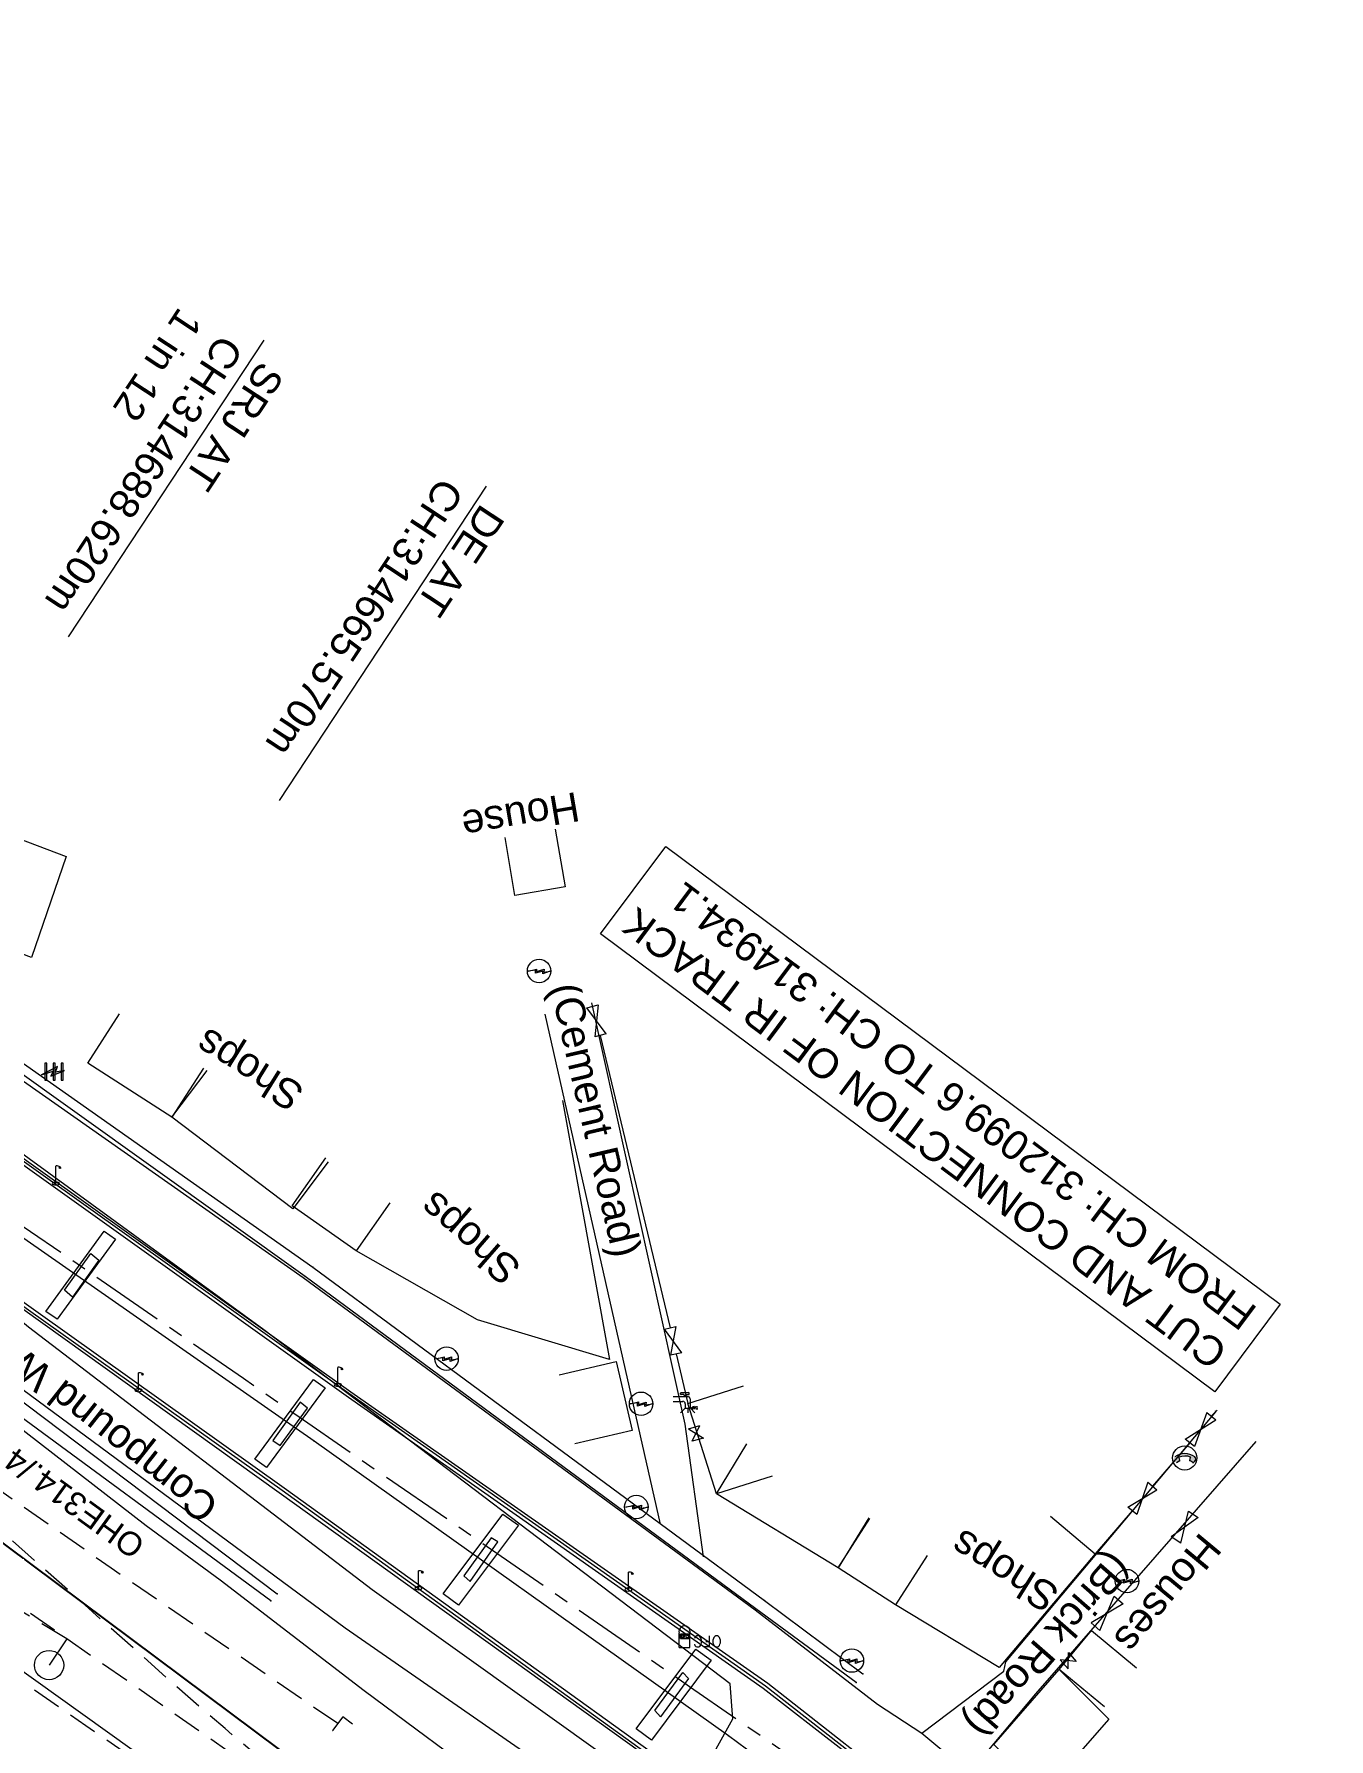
# Model space of a CAD drawing. Header units: metres. Extents: x 628572 to 650094, y 3375792 to 3391117.
# Drawn here: x 632974.3 to 633084.8, y 3388423.8 to 3388569.3 of the extents above; entities that cross this region are included whole.
import ezdxf
from ezdxf.enums import TextEntityAlignment as Align

# ---------------------------------------------------------------- set-up
doc = ezdxf.new("R2010")
doc.units = ezdxf.units.M
doc.header["$MEASUREMENT"] = 0
doc.linetypes.add('CENTER', pattern=[2, 1.25, -0.25, 0.25, -0.25])
doc.linetypes.add('DASHED', pattern=[0.75, 0.5, -0.25])
for name, color, linetype, lineweight in [('Bridge Parapet', 7, 'Continuous', 0), ('Commercial Building Pucca', 251, 'Continuous', 0), ('Compound Wall', 251, 'Continuous', 0), ('DFCC BOUNDARY', 6, 'CENTER', 0), ('Drain Top', 5, 'Continuous', 0), ('Electric Pole', 251, 'Continuous', 0), ('Existing IR Track', 143, 'Continuous', 0), ('Gate', 251, 'Continuous', 0), ('Lamp_Post', 7, 'Continuous', 0), ('Ofc Pillar', 7, 'Continuous', 0), ('OHE MAST', 8, 'Continuous', 0), ('Piers_Abutment', 7, 'Continuous', 0), ('Residential Building Pucca', 251, 'Continuous', 0), ('Residential Building Semipucca', 251, 'Continuous', 0), ("SIRHIND STN SRJ's", 251, 'Continuous', 0), ('Subroad Centre', 34, 'Continuous', 0), ('Subroad Edge', 34, 'Continuous', 0), ('Tap', 8, 'Continuous', 0), ('Telephone_Pole', 8, 'Continuous', 0), ('Text', 251, 'Continuous', 0), ('Transformer', 251, 'Continuous', 0)]:
    doc.layers.add(name, color=color, linetype=linetype, lineweight=lineweight)
doc.layers.add('IR PROPOSALS', color=190, linetype='Continuous')
doc.styles.add('notes', font='romans.shx', dxfattribs={"height": 2})
doc.styles.get("Standard").update_dxf_attribs({"font": 'arial.ttf'})
doc.styles.add('Style-Arial', font='arial.ttf')
doc.styles.add('Text', font='arial.ttf', dxfattribs={"height": 2})

# ---------------------------------------------------------------- blocks, each defined once
blk = doc.blocks.new('GT')
at = {"layer": 'Gate'}
for p, q in [((-0.5, -0.5), (-0.5, 0.5)), ((-0.5, 0.5), (0.5, -0.5)), ((0.5, 0.5), (0.5, -0.5))]:
    blk.add_line(p, q, dxfattribs=at)
at = {"layer": 'Gate', "flags": 128}
blk.add_lwpolyline([(0.5, 0.5), (-0.5, -0.5)], dxfattribs=at)
blk = doc.blocks.new('EP')
blk.add_hatch(color=8).paths.add_polyline_path([(0.31, -0.24), (0.31, 0), (-0.31, -0.19), (-0.31, 0.07), (-0.93, -0.01), (-0.21, 0.16), (-0.21, -0.05), (0.43, 0.15), (0.41, -0.1), (0.94, -0.01)])
at = {"color": 8}
for p, q in [((-0.93, -0.01), (-0.21, 0.16)), ((-0.31, 0.07), (-0.93, -0.01)), ((-0.31, -0.19), (-0.31, 0.07)), ((0.31, 0), (-0.31, -0.19)), ((-0.21, 0.16), (-0.21, -0.05)), ((-0.21, -0.05), (0.43, 0.15)), ((0.31, -0.24), (0.31, 0)), ((0.43, 0.15), (0.41, -0.1)), ((0.94, -0.01), (0.31, -0.24)), ((0.41, -0.1), (0.94, -0.01))]:
    blk.add_line(p, q, dxfattribs=at)
blk.add_circle((0, 0), 1, dxfattribs=at)
blk = doc.blocks.new('LP')
at = {"flags": 128}
for points in [[(0, 0), (0, 1.5)], [(0.25, 1.35), (0.44, 1.35)]]:
    blk.add_lwpolyline(points, dxfattribs=at)
for centre, radius, start, end in [((0.07, 0.99), 0.519, 57.6425, 97.3165), ((0.34, 1.33), 0.094, 11.7012, 168.0476)]:
    blk.add_arc(centre, radius, start, end)
at = {"extrusion": (0, 0, -1)}
blk.add_ellipse((0, 0.01), major_axis=(0.308, 0), ratio=0.400495, dxfattribs=at)
blk.add_ellipse((0.35, 1.36), major_axis=(0.0017, 0.0438), ratio=0.461056, start_param=1.74022, end_param=4.575836)
blk = doc.blocks.new('OFC')
at = {"ltscale": 5}
for p, q in [((-0.46, 0), (-0.46, 1.23)), ((-0.46, 0), (0.46, 0)), ((0.46, 0), (0.46, 1.23))]:
    blk.add_line(p, q, dxfattribs=at)
at = {"extrusion": (-1, -8.21066e-11, 0), "elevation": 0.34, "flags": 128}
blk.add_lwpolyline([(-1.13, 1.23), (-1.13, 0), (-0.77, 0), (-0.77, 1.23), (-1.13, 1.23)], close=True, dxfattribs=at)
at = {"extrusion": (-2.00765e-10, 1, 0), "elevation": 1.13, "flags": 128}
blk.add_lwpolyline([(-0.38, 1.23), (-0.38, 0), (0.34, 0), (0.34, 1.23), (-0.38, 1.23)], close=True, dxfattribs=at)
at = {"flags": 128}
blk.add_lwpolyline([(0.38, 1.13), (0.38, 0.77), (-0.34, 0.77), (-0.34, 1.13), (0.38, 1.13)], close=True, dxfattribs=at)
at = {"elevation": 1.23, "flags": 128}
blk.add_lwpolyline([(0.38, 0.77), (0.38, 1.13), (-0.34, 1.13), (-0.34, 0.77), (0.38, 0.77)], close=True, dxfattribs=at)
at = {"extrusion": (-8.0306e-11, -1, 0), "elevation": -0.77, "flags": 128}
blk.add_lwpolyline([(-0.34, 1.23), (-0.34, 0), (0.38, 0), (0.38, 1.23), (-0.34, 1.23)], close=True, dxfattribs=at)
at = {"extrusion": (1, -3.28427e-10, 0), "elevation": 0.38, "flags": 128}
blk.add_lwpolyline([(0.77, 1.23), (0.77, 0), (1.13, 0), (1.13, 1.23), (0.77, 1.23)], close=True, dxfattribs=at)
at = {"ltscale": 5}
blk.add_arc((0, 1.36), 0.48, 343.8979, 196.1021, dxfattribs=at)
at = {"ltscale": 5, "style": 'notes'}
blk.add_text('OFC', height=0.246, rotation=0, dxfattribs=at).set_placement((-0.33, 0.84))
at = {"style": 'notes'}
blk.add_text('OFC', height=0.937, rotation=180, dxfattribs=at).set_placement((3.18, 0.99, -359.18))
blk = doc.blocks.new('TAP')
at = {"layer": 'Tap', "color": 8}
for p, q in [((-0.32, 0), (0.32, 0)), ((-1.01, -0.33), (0.24, -0.33)), ((-1.01, -0.75), (-0.18, -0.75)), ((-0.37, -0.12), (-0.37, -0.05)), ((-0.1, -0.17), (-0.32, -0.17)), ((-0.05, -0.22), (-0.05, -0.33)), ((0.03, -0.95), (0.03, -1.32)), ((0.03, -1.32), (0.45, -1.32)), ((0.05, -0.22), (0.05, -0.33)), ((0.1, -0.17), (0.32, -0.17)), ((0.37, -0.12), (0.37, -0.05)), ((0.45, -0.54), (0.45, -1.32))]:
    blk.add_line(p, q, dxfattribs=at)
at = {"layer": 'Tap', "color": 8, "linetype": 'DASHED'}
for p, q in [((-0.37, -1.72), (0.03, -1.32)), ((0.24, -1.32), (0.24, -1.72)), ((0.85, -1.72), (0.45, -1.32))]:
    blk.add_line(p, q, dxfattribs=at)
at = {"layer": 'Tap', "color": 8}
for centre, radius, start, end in [((-0.32, -0.05), 0.0499, 90, 180), ((0.32, -0.05), 0.0499, 0, 90), ((-0.32, -0.12), 0.0499, 180, 270), ((-0.18, -0.95), 0.208, 0, 90), ((-0.1, -0.22), 0.0499, 0, 90), ((0.1, -0.22), 0.0499, 90, 180), ((0.24, -0.54), 0.208, 0, 90), ((0.32, -0.12), 0.0499, 270, 0)]:
    blk.add_arc(centre, radius, start, end, dxfattribs=at)
at = {"layer": 'Tap', "color": 8, "ltscale": 5, "style": 'notes'}
blk.add_text('TAP', height=0.25, rotation=180, dxfattribs=at).set_placement((1.12, -1.15, -147.73))
blk = doc.blocks.new('TP')
at = {"layer": 'Telephone_Pole'}
blk.add_hatch(color=8, dxfattribs=at).paths.add_polyline_path([(0.49, 0.08, -0.516403), (0.5, 0.04, 0.157799), (0.42, -0.19, 0.257253), (0.43, -0.21), (0.7, -0.4, 0.297943), (0.73, -0.4, 0.213635), (0.94, -0.09, 0.292624), (0.86, 0.1, 0.314672), (-0.86, 0.1, 0.297888), (-0.94, -0.1, 0.205841), (-0.73, -0.4, 0.297943), (-0.7, -0.4), (-0.43, -0.21, 0.257253), (-0.42, -0.19, 0.155164), (-0.5, 0.04, -0.510878), (-0.49, 0.08, -0.167449)])
at = {"layer": 'Telephone_Pole', "color": 8}
for p, q in [((-0.7, -0.4), (-0.43, -0.21)), ((0.7, -0.4), (0.43, -0.21))]:
    blk.add_line(p, q, dxfattribs=at)
blk.add_circle((0, 0), 1.03, dxfattribs=at)
for centre, radius, start, end in [((0.01, -1.13), 1.5, 55.3659, 125.2353), ((-0.48, 0.05), 0.0243, 109.2181, 217.464), ((-0.82, -0.21), 0.402, 2.1844, 37.464), ((0.01, -1.34), 1.5, 71.1943, 109.2181), ((0.82, -0.21), 0.402, 141.9464, 177.8156), ((0.48, 0.06), 0.0243, 321.9464, 71.1943), ((0.75, -0.06), 0.194, 350.1231, 55.3659), ((-0.44, -0.19), 0.0258, 304.4776, 2.1844), ((0.44, -0.19), 0.0258, 177.8156, 235.5224), ((0.72, -0.38), 0.0258, 235.5224, 301.8866), ((0.49, -0.01), 0.462, 301.8866, 350.1231)]:
    blk.add_arc(centre, radius, start, end, dxfattribs=at)
for p in [(-0.44, -0.22), (0.44, -0.22)]:
    blk.add_point(p, dxfattribs=at)
blk = doc.blocks.new('TRF')
blk.add_hatch(color=256).paths.add_polyline_path([(-0.18, -0.39), (0.02, 0.04), (-0.98, -0.29), (0.38, 0.42), (0.22, -0.04), (0.98, 0.09)])
for p, q in [((-0.69, 0.72), (-0.69, -0.72)), ((-0.52, 0.72), (-0.69, 0.72)), ((-0.52, -0.72), (-0.52, 0.72)), ((0, 0.72), (0, -0.72)), ((0.17, 0.72), (0, 0.72)), ((0.17, -0.72), (0.17, 0.72)), ((0.7, 0.72), (0.7, -0.72)), ((0.87, 0.72), (0.7, 0.72)), ((0.87, -0.72), (0.87, 0.72)), ((-0.69, -0.72), (-0.52, -0.72)), ((0, -0.72), (0.17, -0.72)), ((0.7, -0.72), (0.87, -0.72))]:
    blk.add_line(p, q)
at = {"flags": 128}
blk.add_lwpolyline([(0.22, -0.04), (0.38, 0.42), (-0.98, -0.29), (0.02, 0.04), (-0.18, -0.39), (0.98, 0.09), (0.22, -0.04)], close=True, dxfattribs=at)

msp = doc.modelspace()

# ---------------------------------------------------------------- linework, layer by layer
at = {"layer": 'Bridge Parapet', "flags": 128}
for points in [[(633058.9792, 3388387.8582), (633058.6652, 3388387.7212), (633050.7442, 3388401.4468), (633042.7838, 3388409.5034), (633030.6705, 3388419.3523), (632995.2103, 3388444.8019), (632958.4613, 3388471.1056), (632933.3177, 3388490.1794), (632914.0907, 3388504.7038), (632890.4602, 3388525.2505), (632872.3286, 3388543.7229), (632859.3287, 3388558.5728), (632846.223, 3388577.1778), (632835.7494, 3388595.8405), (632827.8837, 3388614.0361), (632820.9875, 3388638.1596), (632817.8185, 3388665.5629), (632818.4409, 3388684.0718), (632822.5667, 3388709.3945)], [(632822.7867, 3388709.4415), (632818.7019, 3388684.0488), (632818.0615, 3388665.6298), (632821.3055, 3388638.0976), (632828.1317, 3388614.0591), (632835.9944, 3388595.9585), (632846.453, 3388577.2928), (632859.5067, 3388558.7638), (632872.4486, 3388543.8919), (632890.7183, 3388525.5155), (632914.3367, 3388504.8388), (632958.5453, 3388471.2655), (632995.4514, 3388445.0328), (633030.7985, 3388419.5313), (633042.9118, 3388409.7554), (633050.8722, 3388401.6988), (633058.9792, 3388387.8582)], [(633073.9943, 3388376.1611), (633073.7103, 3388376.1031), (633069.3934, 3388391.6274), (633060.0106, 3388407.6401), (633050.1174, 3388417.8228), (633036.6931, 3388428.3258), (633001.145, 3388453.2774), (632963.6199, 3388480.0212), (632939.6692, 3388498.0509), (632920.8863, 3388512.9753), (632896.2299, 3388534.8421), (632879.8342, 3388551.4383), (632867.7782, 3388565.3012), (632855.3125, 3388583.0971), (632845.5318, 3388600.6028), (632838.292, 3388617.4184), (632831.7676, 3388639.7668), (632828.6635, 3388665.5601), (632829.0568, 3388682.802), (632833.0496, 3388708.0877)], [(632833.3156, 3388708.0147), (632829.3378, 3388682.727), (632828.8915, 3388665.591), (632832.0046, 3388639.8578), (632838.564, 3388617.4773), (632845.7808, 3388600.7828), (632855.5135, 3388583.2561), (632868.0032, 3388565.4502), (632880.0782, 3388551.5563), (632896.5079, 3388534.9751), (632898.2148, 3388533.348), (632921.0783, 3388513.1733), (632939.8143, 3388498.2229), (632963.6039, 3388480.3072), (633001.321, 3388453.4284), (633036.8911, 3388428.5548), (633050.2314, 3388418.0918), (633060.2726, 3388407.8281), (633069.6895, 3388391.7564), (633073.9943, 3388376.1611)]]:
    msp.add_lwpolyline(points, dxfattribs=at)
at = {"layer": 'Commercial Building Pucca', "flags": 128}
for points in [[(632988.7482, 3388481.0538), (632986.0357, 3388476.8535), (632978.867, 3388481.4831), (632981.5796, 3388485.6833)], [(632999.3714, 3388473.044), (632996.3571, 3388469.0548), (632986.0357, 3388476.8535), (632989.0499, 3388480.8428)], [(633019.3558, 3388478.2801), (633023.3781, 3388456.1878), (633012.1124, 3388459.5606), (633001.7539, 3388465.4604)], [(633004.6356, 3388469.5521), (633001.7549, 3388465.4654), (632996.3011, 3388469.3098), (632999.1819, 3388473.3965)], [(633019.0714, 3388454.8762), (633023.9433, 3388456.0007), (633025.3007, 3388450.1197), (633020.4288, 3388448.9952)], [(633045.491, 3388442.6767), (633042.8919, 3388438.4054), (633032.4963, 3388444.7311), (633035.0955, 3388449.0025)], [(633050.4897, 3388439.4746), (633047.7916, 3388435.265), (633042.8919, 3388438.4054), (633045.5899, 3388442.615)]]:
    msp.add_lwpolyline(points, dxfattribs=at)
at = {"layer": 'Compound Wall', "flags": 128}
for points in [[(633058.1061, 3388386.4513), (633043.3999, 3388397.2883), (633036.4773, 3388402.6518), (633002.4621, 3388427.9223), (632990.1598, 3388437.3612), (632983.8641, 3388441.9827), (632949.6911, 3388468.4502), (632916.2281, 3388496.3896), (632901.8561, 3388509.3247), (632886.5371, 3388523.3968), (632858.9781, 3388550.4638), (632853.2865, 3388556.5673), (632852.6456, 3388557.4673), (632828.0783, 3388594.2351), (632812.8736, 3388639.6622), (632807.5237, 3388654.5466)], [(633022.5952, 3388483.8349), (633028.5494, 3388458.8984)], [(633029.0772, 3388456.6564), (633030.0579, 3388452.4173)], [(633075.2219, 3388451.869), (633074.7118, 3388451.357)], [(633072.8967, 3388449.0662), (633069.7044, 3388445.3844)], [(633067.9772, 3388443.2705), (633064.804, 3388439.5988)]]:
    msp.add_lwpolyline(points, dxfattribs=at)
at = {"layer": 'DFCC BOUNDARY', "ltscale": 5, "flags": 128}
msp.add_lwpolyline([(634429.4889, 3387513.4105), (634426.1895, 3387508.3988), (634419.7931, 3387512.5211), (634404.4991, 3387522.3747), (634378.1359, 3387539.6578), (634351.712, 3387556.981), (634335.9664, 3387567.3032), (634320.2886, 3387577.5811), (634304.8024, 3387587.7611), (634289.3462, 3387597.9214), (634272.346, 3387609.0946), (634255.2778, 3387620.3125), (634239.2043, 3387630.8892), (634222.9323, 3387641.5963), (634207.0037, 3387652.0409), (634191.0838, 3387662.4797), (634175.1238, 3387673.0005), (634159.2052, 3387683.4942), (634142.3072, 3387694.5871), (634125.4714, 3387705.639), (634108.1406, 3387717.0123), (634090.8156, 3387728.3817), (634074.7588, 3387738.9565), (634058.5467, 3387749.6288), (634041.5346, 3387760.8181), (634024.4481, 3387772.0564), (634009.347, 3387782.0356), (633994.1171, 3387792.0999), (633978.7581, 3387802.1521), (633963.4261, 3387812.1867), (633948.4915, 3387821.9886), (633933.5729, 3387831.7799), (633915.6253, 3387843.5591), (633881.1974, 3387866.1587), (633864.6302, 3387877.0361), (633849.6344, 3387886.8809), (633834.5936, 3387896.7552), (633829.2074, 3387900.2982), (633839.0778, 3387915.3506), (633828.4043, 3387922.4271), (633812.2617, 3387933.1296), (633797.354, 3387942.9725), (633782.5264, 3387952.7625), (633765.3231, 3387964.1776), (633748.0988, 3387975.6067), (633732.5065, 3387985.9713), (633716.8561, 3387996.3745), (633699.5737, 3388007.8273), (633682.3675, 3388019.2296), (633666.2722, 3388029.8685), (633650.3556, 3388040.3891), (633634.8738, 3388050.6626), (633627.3024, 3388055.6866), (633627.2813, 3388055.7179), (633609.8973, 3388067.2236), (633602.2022, 3388055.5281), (633595.2427, 3388060.098), (633578.8436, 3388070.8663), (633564.5675, 3388080.2056), (633547.4844, 3388091.4779), (633530.0073, 3388102.9177), (633512.5564, 3388114.3403), (633498.9838, 3388123.2488), (633478.7149, 3388136.5747), (633475.9757, 3388132.3917), (633466.8512, 3388138.3907), (633450.5143, 3388149.1452), (633434.7232, 3388159.4875), (633418.1779, 3388170.3241), (633402.6228, 3388180.5383), (633386.7801, 3388190.9414), (633369.5535, 3388202.2641), (633352.3136, 3388213.5955), (633333.4781, 3388225.9568), (633314.6789, 3388238.2943), (633299.7464, 3388248.1103), (633284.7932, 3388257.9399), (633265.7087, 3388270.4181), (633246.5851, 3388282.9206), (633234.3751, 3388290.9157), (633222.1433, 3388298.9251), (633203.8791, 3388310.9031), (633185.6706, 3388322.8445), (633169.1062, 3388333.7518), (633152.7043, 3388344.5522), (633136.6526, 3388355.3307), (633120.6995, 3388366.0431), (633093.1881, 3388384.8291), (633088.3444, 3388388.1366), (633069.1887, 3388401.33), (633056.4484, 3388410.1094), (633046.7317, 3388416.8512), (633039.4302, 3388421.8772), (633030.212, 3388428.258), (633012.2457, 3388440.688), (632996.9051, 3388451.2537), (632992.1416, 3388454.565), (632977.2134, 3388464.8591), (632959.2754, 3388477.1351), (632957.0223, 3388478.7144), (632938.3558, 3388491.398), (632925.836, 3388499.7971), (632902.7424, 3388515.0273), (632890.8353, 3388522.8009), (632885.7488, 3388525.9863), (632868.7141, 3388537.1993), (632847.8113, 3388559.867)], dxfattribs=at)
at = {"layer": 'Drain Top', "flags": 128}
for points in [[(633044.4112, 3388428.6143), (633035.8506, 3388434.9029), (632997.4057, 3388463.2757), (632958.6897, 3388490.9515), (632926.5945, 3388515.2679), (632901.6702, 3388537.8867), (632886.7282, 3388552.3318), (632878.7148, 3388560.5874), (632869.5477, 3388572.8061), (632856.7501, 3388592.066), (632843.1952, 3388619.758), (632836.8589, 3388643.3425), (632834.6103, 3388662.8566), (632835.2714, 3388691.6996), (632843.1557, 3388722.67), (632863.691, 3388767.4715)], [(632864.6159, 3388766.9484), (632844.1407, 3388722.3059), (632836.2494, 3388691.7845), (632835.7903, 3388662.8495), (632837.8219, 3388643.7044), (632844.1582, 3388620.1199), (632857.5922, 3388592.5459), (632870.3378, 3388573.456), (632879.5709, 3388561.1723), (632887.5843, 3388552.9827), (632902.5682, 3388538.4766), (632927.2586, 3388516.0468), (632959.1498, 3388491.4435), (632998.0648, 3388464.0697), (633036.5897, 3388435.6108), (633044.9942, 3388429.3572)], [(632994.5007, 3388435.5959), (632970.036, 3388453.5557), (632938.0179, 3388479.915), (632906.1888, 3388506.0184), (632899.5763, 3388512.0939), (632876.8678, 3388533.4895), (632873.758, 3388536.3178), (632858.3972, 3388551.4639), (632842.2097, 3388573.1841), (632829.0973, 3388594.921), (632820.1481, 3388619.6267), (632812.3028, 3388655.6873), (632812.3907, 3388695.4203), (632820.4198, 3388724.3727), (632831.2157, 3388749.9299)], [(632832.0824, 3388749.6186), (632821.2518, 3388724.1156), (632813.4537, 3388695.2072), (632813.4288, 3388656.1982), (632821.2382, 3388619.8216), (632830.0374, 3388595.32), (632843.0598, 3388573.69), (632859.1562, 3388552.1128), (632874.6161, 3388537.1227), (632877.7179, 3388534.2395), (632900.6303, 3388512.8408), (632907.0339, 3388506.9863), (632938.304, 3388480.585), (632970.845, 3388454.4086), (632995.0297, 3388436.1969)]]:
    msp.add_lwpolyline(points, dxfattribs=at)
at = {"layer": 'Drain Top'}
for p in [(632998.0648, 3388464.07), (632997.4057, 3388463.276), (632995.0297, 3388436.197), (632994.5007, 3388435.596), (633035.8506, 3388434.903), (633036.5897, 3388435.611), (633044.4112, 3388428.614), (633044.9942, 3388429.357)]:
    msp.add_point(p, dxfattribs=at)
at = {"layer": 'Existing IR Track', "color": 88, "linetype": 'DASHED', "ltscale": 5, "flags": 128}
for points in [[(633000.1943, 3388425.1207), (632980.8729, 3388438.3763), (632969.9208, 3388446.011), (632965.6812, 3388448.9736), (632963.088, 3388450.7806), (632946.0459, 3388464.1297), (632935.5077, 3388473.4175), (632910.9285, 3388493.2914), (632903.3115, 3388498.9645), (632880.1455, 3388515.9492), (632854.3642, 3388535.2785), (632837.8491, 3388547.5665), (632821.6954, 3388559.5571), (632816.7013, 3388563.2674), (632804.8919, 3388572.0413), (632788.9461, 3388583.8405), (632772.6369, 3388595.9781), (632756.1938, 3388608.1459), (632739.6357, 3388619.9941), (632723.2626, 3388631.1555), (632705.82, 3388642.8443), (632688.9108, 3388653.9956), (632667.4202, 3388668.1426), (632655.7713, 3388675.8109), (632636.4897, 3388688.4726), (632622.7228, 3388697.513), (632607.4244, 3388707.5611), (632590.5805, 3388718.6243), (632572.4101, 3388730.5459), (632556.9836, 3388740.6673), (632537.4283, 3388753.504), (632523.3403, 3388762.7518), (632505.1523, 3388774.6785), (632490.7361, 3388784.1318), (632474.2705, 3388794.9698), (632458.6557, 3388805.2479), (632444.5367, 3388814.5101), (632426.498, 3388826.3215), (632413.1982, 3388835.087), (632395.4374, 3388846.7629), (632379.672, 3388857.0952), (632364.8258, 3388866.825), (632347.6113, 3388878.1031), (632333.1995, 3388887.5451), (632315.9658, 3388898.8515), (632300.0243, 3388909.3103), (632283.8139, 3388919.9817), (632267.0789, 3388930.9985), (632250.869, 3388941.6918), (632242.4645, 3388947.236), (632235.374, 3388951.8312), (632232.478, 3388953.721), (632218.7467, 3388962.7003), (632215.8525, 3388964.5789)], [(633075.1428, 3388358.4025), (633070.2461, 3388361.7461), (633051.0375, 3388374.976), (633038.2486, 3388383.7889), (633028.5386, 3388390.526), (633021.2517, 3388395.542), (633011.9993, 3388401.9465), (632994.0669, 3388414.3531), (632978.6969, 3388424.939), (632973.926, 3388428.2554), (632959.0942, 3388438.483), (632941.0548, 3388450.8284), (632938.8453, 3388452.3771), (632920.4495, 3388464.8768), (632908.1131, 3388473.1529), (632885.1868, 3388488.2727), (632873.595, 3388495.8405), (632868.4574, 3388499.058), (632841.9559, 3388516.5024), (632815.4874, 3388533.9258), (632802.816, 3388542.2363), (632790.1189, 3388550.5637), (632773.4749, 3388561.4952), (632757.0548, 3388572.2864), (632752.7949, 3388575.0836)], [(633059.2784, 3388375.441), (633053.5962, 3388379.3713), (633040.7125, 3388388.2366), (633031.3505, 3388394.7322), (633014.8954, 3388406.1146), (633011.1461, 3388408.7129), (633008.884, 3388410.2716), (632996.9012, 3388418.5208), (632989.6385, 3388423.5858), (632977.0952, 3388432.3503), (632959.1733, 3388444.7525), (632956.6221, 3388446.5172), (632953.0623, 3388448.9331), (632939.6449, 3388457.9868), (632924.5212, 3388468.004), (632905.1698, 3388480.6878), (632884.8524, 3388493.9492), (632870.7777, 3388502.9961), (632867.2384, 3388505.3642), (632859.5029, 3388510.5601), (632844.5178, 3388520.3993), (632825.93, 3388532.6653)], [(632977.0952, 3388432.3503), (632958.4356, 3388443.6409), (632951.7452, 3388447.1661), (632947.3368, 3388449.437), (632941.9372, 3388452.2708), (632939.6423, 3388453.5144), (632920.4495, 3388464.8768)], [(633008.884, 3388410.2716), (632996.837, 3388419.3628), (632990.5878, 3388424.6943), (632988.4934, 3388426.4731), (632978.6158, 3388435.2392), (632968.5998, 3388444.1066), (632962.33, 3388449.6871), (632946.0459, 3388464.1297)], [(633001.4629, 3388425.0785), (633000.6272, 3388425.7014), (632999.7614, 3388424.5399), (633000.6039, 3388423.9119)]]:
    msp.add_lwpolyline(points, dxfattribs=at)
at = {"layer": 'IR PROPOSALS'}
msp.add_lwpolyline([(633059.2784, 3388375.441), (633059.2784, 3388375.441, -0.00905281), (633046.3019, 3388384.7684), (632823.2362, 3388551.3115), (632821.5694, 3388552.5559), (632671.018, 3388664.9592, 0.01509734), (632584.4849, 3388725.5851), (632243.3097, 3388949.5726, 0.02929583), (632219.7365, 3388963.1439), (632219.7365, 3388963.1439)], format="xyb", dxfattribs=at)
at = {"layer": 'IR PROPOSALS', "lineweight": 13, "flags": 128}
for points in [[(632977.2351, 3388517.8489), (632993.9254, 3388543.1678)], [(632995.2209, 3388503.8953), (633012.884, 3388530.6898)]]:
    msp.add_lwpolyline(points, dxfattribs=at)
at = {"layer": 'IR PROPOSALS', "linetype": 'Continuous', "lineweight": 0}
msp.add_lwpolyline([(633075.1428, 3388358.4025), (633049.9841, 3388375.5819, -0.0055821), (632995.0924, 3388413.9699), (632908.061, 3388476.2927, 0.0099626), (632825.93, 3388532.6653)], format="xyb", dxfattribs=at)
at = {"layer": 'IR PROPOSALS', "lineweight": 0}
msp.add_lwpolyline([(633080.5879, 3388460.8939), (633075.0298, 3388453.4379), (633022.6127, 3388492.5124), (633028.1708, 3388499.9683)], close=True, dxfattribs=at)
at = {"layer": 'Piers_Abutment', "flags": 128}
for points in [[(632980.256, 3388467.139), (632981.2419, 3388466.4609), (632976.2684, 3388459.6132), (632975.2822, 3388460.2915), (632980.256, 3388467.139)], [(632979.1258, 3388465.227), (632979.8078, 3388464.648), (632977.5646, 3388461.5082), (632976.8826, 3388462.0872), (632979.1258, 3388465.227)], [(632998.122, 3388454.4716), (632999.131, 3388453.7666), (632994.1215, 3388446.9769), (632993.1125, 3388447.6821), (632998.122, 3388454.4716)], [(632997.6019, 3388452.0277), (632996.9899, 3388452.5397), (632994.6437, 3388449.2779), (632995.2956, 3388448.8389), (632997.6019, 3388452.0277)], [(633014.2852, 3388443.0005), (633015.6021, 3388442.0494), (633010.5046, 3388435.2317), (633009.1877, 3388436.1829), (633014.2852, 3388443.0005)], [(633013.84, 3388440.6325), (633013.2941, 3388440.9805), (633010.9388, 3388437.7267), (633011.4798, 3388437.2457), (633013.84, 3388440.6325)], [(633030.7444, 3388431.4763), (633032.0613, 3388430.5252), (633026.9638, 3388423.7075), (633025.6468, 3388424.6587), (633030.7444, 3388431.4763)], [(633027.239, 3388426.2485), (633029.6292, 3388429.4773), (633030.1272, 3388428.9603), (633027.7176, 3388425.7054), (633027.239, 3388426.2485)]]:
    msp.add_lwpolyline(points, close=True, dxfattribs=at)
at = {"layer": 'Residential Building Pucca', "flags": 128}
for points in [[(633018.7553, 3388501.4392), (633019.5941, 3388496.5101), (633015.3121, 3388495.7814), (633014.4733, 3388500.7105)], [(633037.2622, 3388446.2443), (633032.4963, 3388444.7321), (633030.0579, 3388452.4173), (633034.8238, 3388453.9295)], [(633060.9875, 3388442.8291), (633064.804, 3388439.5988), (633056.6102, 3388429.9184), (633047.7916, 3388435.265)], [(633065.5968, 3388426.5518), (633061.7442, 3388429.739), (633064.4915, 3388433.0598), (633068.344, 3388429.8726)]]:
    msp.add_lwpolyline(points, dxfattribs=at)
msp.add_lwpolyline([(633060.3835, 3388419.0931), (633056.1588, 3388423.3294), (633061.7442, 3388429.739), (633065.9697, 3388425.5019), (633060.3835, 3388419.0931)], close=True, dxfattribs=at)
at = {"layer": 'Residential Building Semipucca', "flags": 128}
msp.add_lwpolyline([(632974.0697, 3388490.4964), (632959.4101, 3388496.0355), (632962.3697, 3388504.6523), (632977.0381, 3388499.1099), (632974.0697, 3388490.4964)], close=True, dxfattribs=at)
at = {"layer": "SIRHIND STN SRJ's", "color": 88}
msp.add_line((632977.0952, 3388432.3503), (632975.5653, 3388430.1098), dxfattribs=at)
msp.add_circle((632975.5653, 3388430.1098), 1.2487, dxfattribs=at)
at = {"layer": 'Subroad Centre', "flags": 128}
msp.add_lwpolyline([(633068.5514, 3388363.2855), (633068.7283, 3388375.9545), (633064.3773, 3388390.3018), (633046.5861, 3388414.3911), (633033.5248, 3388424.0741), (632998.1757, 3388449.2036), (632960.9606, 3388475.1834), (632936.7379, 3388493.9231), (632917.241, 3388508.6296), (632894.7535, 3388528.7832), (632876.3159, 3388547.7506), (632864.1069, 3388561.9065), (632850.8173, 3388580.1994), (632840.7655, 3388597.8102), (632833.1109, 3388615.6527), (632826.1255, 3388638.7482), (632823.4245, 3388665.2864), (632823.9148, 3388683.7204), (632827.7787, 3388708.6521), (632834.8603, 3388730.4936), (632845.9403, 3388758.6688), (632863.8013, 3388799.7755)], dxfattribs=at)
at = {"layer": 'Subroad Centre'}
for p in [(632998.1757, 3388449.204), (633033.5248, 3388424.074)]:
    msp.add_point(p, dxfattribs=at)
at = {"layer": 'Subroad Edge', "flags": 128}
for points in [[(633063.3484, 3388364.1749), (633062.6993, 3388375.3739), (633059.1602, 3388387.9152), (633052.1881, 3388400.1267), (633042.9268, 3388410.1024), (633030.7035, 3388419.9413), (632995.6264, 3388445.1928), (632958.7573, 3388471.4555), (632933.4957, 3388490.3234), (632914.5357, 3388505.0048), (632890.9163, 3388525.5925), (632872.6756, 3388543.9788), (632859.6147, 3388558.8468), (632846.6221, 3388577.4427), (632836.2464, 3388596.1505), (632828.3587, 3388614.1381), (632821.5895, 3388638.1286), (632818.3655, 3388665.5638), (632818.9549, 3388683.9878), (632823.0467, 3388709.3625), (632830.4424, 3388732.1409), (632842.0525, 3388760.4131), (632859.3535, 3388802.0998)], [(633073.4733, 3388376.0271), (633069.1994, 3388391.5254), (633059.8316, 3388407.4731), (633049.9754, 3388417.6548), (633036.4861, 3388428.1158), (633001.1179, 3388452.9384), (632963.4449, 3388479.8352), (632939.6382, 3388497.6699), (632920.7473, 3388512.7193), (632896.0219, 3388534.6411), (632879.7211, 3388551.2463), (632867.6072, 3388565.1392), (632855.0935, 3388582.9711), (632845.3177, 3388600.5388), (632838.038, 3388617.3304), (632831.4846, 3388639.8389), (632828.4155, 3388665.4441), (632828.8188, 3388682.901), (632832.7496, 3388708.0358), (632839.3841, 3388728.7853), (632850.9212, 3388756.9614), (632867.9642, 3388797.8442)], [(633045.3916, 3388420.8742), (633045.3916, 3388420.8742), (633043.4475, 3388420.0473), (633037.0423, 3388417.2028), (633030.2382, 3388416.1013), (633022.7264, 3388418.0728), (633000.8405, 3388433.2714), (632971.2381, 3388455.1216), (632907.4459, 3388507.1973), (632900.7613, 3388512.9028), (632874.6451, 3388537.2797), (632859.1802, 3388552.1968), (632843.5248, 3388573.524), (632830.0594, 3388595.35), (632821.2532, 3388619.8806), (632813.5198, 3388656.2192), (632813.4887, 3388695.1282), (632821.2518, 3388723.8306), (632832.4197, 3388750.3628)], [(632846.9639, 3388575.8987), (632862.0244, 3388555.1556), (632876.7503, 3388539.4125), (632879.7581, 3388536.4943), (632973.7994, 3388458.9594), (633003.1297, 3388436.5473), (633023.7777, 3388421.8018), (633028.9326, 3388421.0454), (633032.3347, 3388422.7141), (633033.8879, 3388425.531), (633033.6791, 3388428.515), (632993.8954, 3388458.707), (632955.4904, 3388486.6848), (632923.3882, 3388510.5071), (632898.3858, 3388533.081), (632883.2599, 3388548.5171), (632875.2286, 3388557.1826), (632865.5134, 3388568.9784), (632852.0299, 3388589.3743)], [(632913.4553, 3388526.1798), (632926.4445, 3388515.1729), (632958.0827, 3388490.6586), (632997.2517, 3388463.1797), (633035.8186, 3388434.8349), (633046.253, 3388426.7681)], [(633027.7371, 3388442.1395), (633026.0297, 3388449.6616), (633017.8963, 3388485.6482)], [(633031.4039, 3388439.3412), (633029.8428, 3388450.6783), (633021.8654, 3388486.6239)], [(633050.0298, 3388424.3028), (633057.0232, 3388429.5843), (633057.2013, 3388430.3983), (633075.1198, 3388451.724), (633075.0823, 3388451.7922)], [(633054.1076, 3388420.9425), (633059.7451, 3388427.6671), (633078.5607, 3388449.2028)], [(633046.253, 3388426.7681), (633050.0298, 3388424.3028), (633054.0926, 3388420.9155), (633057.2474, 3388418.7733), (633072.3176, 3388407.2572), (633076.2104, 3388404.0489), (633087.4806, 3388393.3191), (633095.8567, 3388381.8875), (633096.7656, 3388380.1244), (633096.8996, 3388379.7844), (633097.3453, 3388377.3623)]]:
    msp.add_lwpolyline(points, dxfattribs=at)

# ---------------------------------------------------------------- block references
at = {"layer": 'Electric Pole'}
for p in [(633017.3736, 3388489.3332), (633009.4822, 3388456.2548), (633026.0719, 3388452.4066), (633025.6693, 3388443.6016), (633067.5278, 3388437.2796), (633044.0563, 3388430.4963)]:
    msp.add_blockref('EP', p, dxfattribs=at)
at = {"layer": 'Gate'}
for p, xscale, zscale, rotation in [((633022.2733, 3388485.0779), 2.568059967750869, 1.602516760521046, 284.995802568806), ((633028.8133, 3388457.7774), 2.303334105256361, 1.517673912688876, 282.9958025687978), ((633030.7532, 3388449.8803), 1.105483152220905, 1.051419589041837, 105.995802568808), ((633073.8037, 3388450.2186), 2.912487768101744, 1.706601232890022, 50.99580256880266), ((633068.8393, 3388444.3345), 2.7208270798362, 1.64949297659499, 50.99580256880499), ((633072.4471, 3388441.8832), 2.64150336040412, 1.625270242268684, 235.9958025688021), ((633065.8336, 3388434.5317), 3.01915087375593, 1.737570393899462, 228.9958025688025), ((633062.5193, 3388430.4894), 0.936773718493223, 0.9678707137284519, 221.9958025687975)]:
    msp.add_blockref('GT', p, dxfattribs=dict(at, xscale=xscale, zscale=zscale, rotation=rotation))
at = {"layer": 'Lamp_Post'}
for p in [(632976.1513, 3388471.1943), (632983.192, 3388453.5507), (633000.209, 3388454.0145), (633007.0707, 3388436.658), (633024.9877, 3388436.5367)]:
    msp.add_blockref('LP', p, dxfattribs=at)
at = {"layer": 'Ofc Pillar'}
msp.add_blockref('OFC', (633029.7804, 3388431.6083), dxfattribs=at)
at = {"layer": 'Tap'}
msp.add_blockref('TAP', (633029.811, 3388453.3583), dxfattribs=at)
at = {"layer": 'Telephone_Pole'}
msp.add_blockref('TP', (633072.4516, 3388447.7832), dxfattribs=at)
at = {"layer": 'Transformer'}
msp.add_blockref('TRF', (632975.905, 3388480.7523), dxfattribs=at)

# ---------------------------------------------------------------- texts
at = {"layer": 'IR PROPOSALS', "lineweight": 13, "char_height": 2.5, "attachment_point": 4, "rotation": 236.60691, "line_spacing_factor": 0.648, "style": 'Style-Arial'}
for s, insert, width in [('\\A1;\\pxsm1;SRJ AT {\\A0;CH:314688.620m\\P1 in 12 }', (632991.2038, 3388543.1083), 27.63607), ('\\A1;\\pxsm1;DE AT {\\A0;CH:314665.570m}', (633011.7492, 3388529.7801), 29.637856)]:
    msp.add_mtext(s, dxfattribs=dict(at, insert=insert, width=width))
at = {"layer": 'IR PROPOSALS', "lineweight": 30, "insert": (633074.7747, 3388455.1872), "char_height": 2.5, "width": 70.806072, "attachment_point": 1, "rotation": 143.297223}
msp.add_mtext('\\pxql;CUT AND CONNECTION OF IR TRACK FROM CH: 312099.6 TO CH: 314934.1', dxfattribs=at)
at = {"layer": 'OHE MAST'}
msp.add_text('OHE314./4', height=2, rotation=144, dxfattribs=at).set_placement((632972.7226, 3388448.7883), align=Align.RIGHT)
at = {"layer": 'Subroad Edge', "style": 'Text'}
for s, rotation, p in [('(Cement Road)', 283.123339, (633018.2926, 3388487.977)), ('(Brick Road)', 228.856431, (633066.239, 3388439.9114))]:
    msp.add_text(s, height=2.5, rotation=rotation, dxfattribs=at).set_placement(p)
at = {"layer": 'Text'}
for s, rotation, p in [('House', 189.657632, (633020.5656, 3388504.6206)), ('Shops', 148.11415, (632997.5077, 3388479.3473)), ('Shops', 138.985104, (633016.009, 3388464.2139)), ('Compound Wall', 141.634549, (632990.2127, 3388443.9986)), ('Shops', 148.11415, (633061.9293, 3388436.5921)), ('Houses', 230.306791, (633073.8218, 3388441.5463))]:
    msp.add_text(s, height=2.5, rotation=rotation, dxfattribs=at).set_placement(p)

doc.saveas('drawing.dxf')
